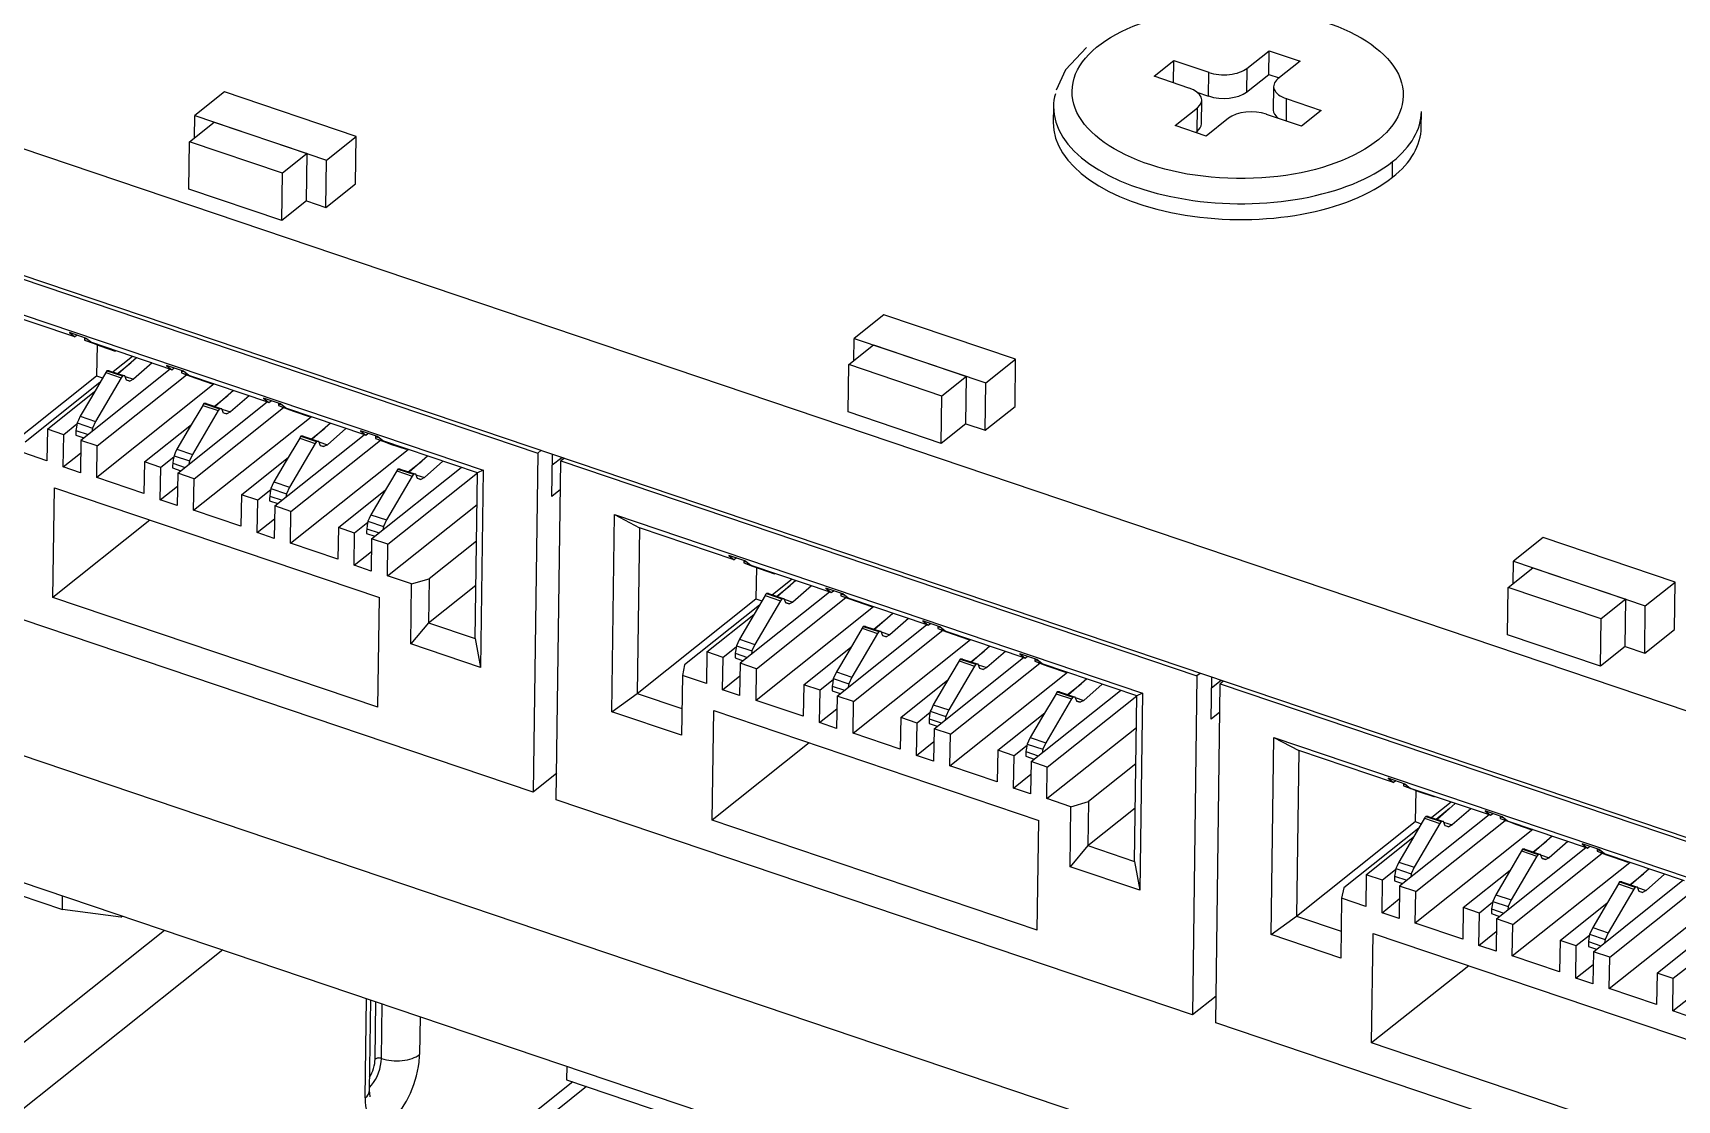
# Model space of a CAD drawing. Header units: millimetres. Extents: x 653 to 802, y 313 to 403.
# Drawn here: x 689.03 to 706.9, y 339.84 to 351.44 of the extents above; entities that cross this region are included whole.
import ezdxf

# ---------------------------------------------------------------- set-up
doc = ezdxf.new("R2010")
doc.units = ezdxf.units.MM

msp = doc.modelspace()

# ---------------------------------------------------------------- linework, layer by layer
for p, q in [((730.951, 335.973), (660.547, 359.778)), ((730.932, 334.601), (660.529, 358.406)), ((657.058, 354.358), (737.159, 327.276)), ((657.039, 352.987), (737.14, 325.904)), ((702.225, 351.059), (702.467, 351.251)), ((702.464, 350.994), (702.467, 351.251)), ((702.467, 351.251), (702.805, 351.137)), ((701.217, 350.973), (701.432, 351.144)), ((701.428, 350.901), (701.432, 351.144)), ((701.432, 351.144), (701.811, 351.016)), ((701.808, 350.758), (701.811, 351.016)), ((702.225, 351.059), (702.222, 350.801)), ((702.805, 351.137), (702.563, 350.945)), ((701.596, 350.844), (701.217, 350.973)), ((702.222, 350.801), (702.464, 350.994)), ((702.464, 350.994), (702.577, 350.956)), ((702.516, 350.863), (702.512, 350.606)), ((691.111, 350.803), (690.789, 350.546)), ((692.545, 350.318), (691.111, 350.803)), ((701.682, 350.801), (701.808, 350.758)), ((701.731, 350.454), (701.735, 350.712)), ((702.654, 350.731), (702.651, 350.488)), ((702.654, 350.731), (703.034, 350.602)), ((690.731, 350.26), (691, 350.474)), ((690.786, 350.304), (690.789, 350.546)), ((690.789, 350.546), (692.222, 350.061)), ((691, 350.474), (692.012, 350.132)), ((700.123, 350.643), (700.121, 350.472)), ((701.446, 350.438), (701.688, 350.63)), ((701.684, 350.373), (701.688, 350.63)), ((702.025, 350.516), (701.783, 350.323)), ((702.819, 350.431), (702.439, 350.559)), ((703.034, 350.602), (702.819, 350.431)), ((704.12, 350.417), (704.123, 350.588)), ((692.222, 350.061), (692.545, 350.318)), ((692.538, 349.804), (692.545, 350.318)), ((701.783, 350.323), (701.446, 350.438)), ((701.67, 350.362), (701.684, 350.373)), ((690.724, 349.746), (690.731, 350.26)), ((691.743, 349.918), (690.731, 350.26)), ((692.012, 350.132), (691.743, 349.918)), ((692.004, 349.618), (692.012, 350.132)), ((692.215, 349.547), (692.222, 350.061)), ((703.807, 349.874), (703.809, 350.046)), ((691.736, 349.404), (691.743, 349.918)), ((692.215, 349.547), (692.538, 349.804)), ((691.736, 349.404), (690.724, 349.746)), ((692.004, 349.618), (691.736, 349.404)), ((692.004, 349.618), (692.215, 349.547)), ((687.603, 349.213), (694.517, 346.875)), ((688.183, 348.629), (693.925, 346.688)), ((689.486, 348.138), (688.457, 348.486)), ((698.278, 348.379), (697.956, 348.122)), ((699.712, 347.895), (698.278, 348.379)), ((689.428, 348.186), (689.486, 348.138)), ((689.613, 348.123), (689.428, 348.186)), ((689.51, 348.158), (689.486, 348.138)), ((689.593, 348.13), (689.592, 348.124)), ((689.592, 348.124), (689.626, 348.113)), ((689.592, 348.104), (689.669, 348.078)), ((689.613, 348.123), (689.671, 348.076)), ((690.54, 347.782), (689.671, 348.076)), ((689.727, 348.053), (689.722, 347.714)), ((689.756, 348.042), (689.925, 347.985)), ((689.795, 348.034), (689.925, 347.985)), ((689.925, 347.985), (689.929, 347.989)), ((697.898, 347.837), (698.167, 348.051)), ((697.953, 347.881), (697.956, 348.122)), ((697.956, 348.122), (699.389, 347.638)), ((698.167, 348.051), (699.178, 347.709)), ((690.114, 347.926), (689.901, 347.757)), ((689.948, 347.741), (690.095, 347.858)), ((690.325, 347.855), (690.124, 347.678)), ((690.482, 347.829), (690.54, 347.782)), ((690.667, 347.767), (690.482, 347.829)), ((690.54, 347.782), (690.564, 347.801)), ((697.891, 347.323), (697.898, 347.837)), ((698.91, 347.495), (697.898, 347.837)), ((699.389, 347.638), (699.712, 347.895)), ((699.705, 347.38), (699.712, 347.895)), ((688.432, 346.686), (689.722, 347.714)), ((689.759, 347.643), (688.945, 346.995)), ((690.523, 347.788), (689.55, 347.012)), ((689.99, 347.693), (689.711, 347.218)), ((689.722, 347.714), (689.787, 347.692)), ((690.999, 347.627), (689.723, 346.61)), ((689.727, 346.953), (690.699, 347.727)), ((689.822, 347.75), (689.99, 347.693)), ((689.835, 347.771), (690.003, 347.714)), ((689.86, 347.771), (690.029, 347.714)), ((690.003, 347.714), (689.99, 347.693)), ((690.029, 347.714), (690.003, 347.714)), ((690.047, 347.668), (690.029, 347.714)), ((690.031, 347.709), (690.124, 347.678)), ((690.046, 347.671), (690.085, 347.658)), ((690.085, 347.658), (690.047, 347.668)), ((690.124, 347.678), (690.085, 347.658)), ((690.647, 347.773), (690.646, 347.768)), ((690.646, 347.768), (690.68, 347.757)), ((690.646, 347.747), (690.723, 347.721)), ((690.725, 347.719), (690.667, 347.767)), ((691.594, 347.426), (690.725, 347.719)), ((690.81, 347.686), (690.979, 347.629)), ((690.849, 347.678), (690.979, 347.629)), ((690.979, 347.629), (690.983, 347.632)), ((699.178, 347.709), (698.91, 347.495)), ((699.171, 347.195), (699.178, 347.709)), ((699.382, 347.123), (699.389, 347.638)), ((689.188, 347.135), (689.7, 347.544)), ((690.604, 346.656), (691.577, 347.431)), ((691.002, 347.385), (691.149, 347.502)), ((691.379, 347.498), (691.177, 347.322)), ((691.536, 347.473), (691.594, 347.426)), ((691.721, 347.41), (691.536, 347.473)), ((691.594, 347.426), (691.618, 347.445)), ((698.903, 346.98), (698.91, 347.495)), ((689.542, 347.275), (689.711, 347.218)), ((691.044, 347.337), (690.765, 346.861)), ((690.777, 346.253), (692.053, 347.27)), ((690.781, 346.596), (691.753, 347.371)), ((690.876, 347.394), (691.044, 347.337)), ((690.889, 347.415), (691.057, 347.358)), ((690.914, 347.415), (691.083, 347.358)), ((691.057, 347.358), (691.044, 347.337)), ((691.083, 347.358), (691.057, 347.358)), ((691.101, 347.311), (691.083, 347.358)), ((691.085, 347.353), (691.177, 347.322)), ((691.1, 347.314), (691.139, 347.301)), ((691.139, 347.301), (691.101, 347.311)), ((691.177, 347.322), (691.139, 347.301)), ((691.701, 347.417), (691.7, 347.412)), ((691.7, 347.412), (691.734, 347.4)), ((691.7, 347.391), (691.777, 347.365)), ((691.779, 347.363), (691.721, 347.41)), ((692.648, 347.069), (691.779, 347.363)), ((691.864, 347.33), (692.033, 347.273)), ((691.903, 347.321), (692.033, 347.273)), ((692.033, 347.273), (692.037, 347.276)), ((698.903, 346.98), (697.891, 347.323)), ((699.382, 347.123), (699.705, 347.38)), ((689.188, 347.135), (689.183, 346.792)), ((689.365, 347.075), (689.188, 347.135)), ((689.36, 346.724), (689.365, 347.075)), ((689.507, 347.189), (689.365, 347.075)), ((689.496, 347.121), (689.63, 347.076)), ((689.51, 347.203), (689.678, 347.146)), ((689.678, 347.146), (689.672, 347.109)), ((689.711, 347.218), (689.678, 347.146)), ((690.242, 346.779), (690.754, 347.187)), ((691.658, 346.3), (692.631, 347.075)), ((692.056, 347.028), (692.203, 347.145)), ((692.433, 347.142), (692.231, 346.965)), ((692.59, 347.117), (692.648, 347.069)), ((692.775, 347.054), (692.59, 347.117)), ((692.648, 347.069), (692.672, 347.089)), ((699.171, 347.195), (698.903, 346.98)), ((699.171, 347.195), (699.382, 347.123)), ((689.495, 347.07), (689.584, 347.04)), ((689.55, 347.012), (689.546, 346.661)), ((689.727, 346.953), (689.55, 347.012)), ((689.723, 346.61), (689.727, 346.953)), ((690.596, 346.918), (690.765, 346.861)), ((692.098, 346.981), (691.819, 346.505)), ((691.831, 345.897), (693.107, 346.914)), ((691.835, 346.24), (692.807, 347.015)), ((691.93, 347.038), (692.098, 346.981)), ((691.943, 347.058), (692.111, 347.001)), ((691.968, 347.058), (692.137, 347.001)), ((692.111, 347.001), (692.098, 346.981)), ((692.137, 347.001), (692.111, 347.001)), ((692.155, 346.955), (692.137, 347.001)), ((692.139, 346.997), (692.231, 346.965)), ((692.154, 346.958), (692.193, 346.945)), ((692.193, 346.945), (692.155, 346.955)), ((692.231, 346.965), (692.193, 346.945)), ((692.755, 347.061), (692.754, 347.055)), ((692.754, 347.055), (692.787, 347.044)), ((692.754, 347.035), (692.831, 347.009)), ((692.833, 347.007), (692.775, 347.054)), ((693.862, 346.659), (692.833, 347.007)), ((692.918, 346.973), (693.086, 346.916)), ((692.957, 346.965), (693.086, 346.916)), ((693.086, 346.916), (693.091, 346.92)), ((694.551, 346.902), (694.517, 346.875)), ((689.183, 346.792), (688.922, 346.88)), ((689.36, 346.724), (689.548, 346.874)), ((689.546, 346.661), (689.36, 346.724)), ((690.242, 346.779), (690.237, 346.436)), ((690.419, 346.719), (690.242, 346.779)), ((690.414, 346.367), (690.419, 346.719)), ((690.561, 346.832), (690.419, 346.719)), ((690.55, 346.765), (690.684, 346.719)), ((690.564, 346.847), (690.732, 346.79)), ((690.732, 346.79), (690.726, 346.753)), ((690.765, 346.861), (690.732, 346.79)), ((691.296, 346.422), (691.808, 346.831)), ((692.712, 345.943), (693.685, 346.719)), ((693.11, 346.672), (693.257, 346.789)), ((693.487, 346.786), (693.285, 346.609)), ((694.517, 346.875), (694.466, 343.188)), ((694.67, 346.404), (694.676, 346.86)), ((694.778, 346.825), (694.674, 346.742)), ((694.719, 343.103), (694.77, 346.79)), ((694.804, 346.817), (694.77, 346.79)), ((694.77, 346.79), (701.683, 344.452)), ((690.237, 346.436), (689.723, 346.61)), ((690.549, 346.713), (690.638, 346.683)), ((690.604, 346.656), (690.599, 346.305)), ((690.781, 346.596), (690.604, 346.656)), ((690.777, 346.253), (690.781, 346.596)), ((691.65, 346.562), (691.819, 346.505)), ((693.152, 346.624), (692.873, 346.148)), ((692.889, 345.884), (693.862, 346.659)), ((692.984, 346.681), (693.152, 346.624)), ((692.997, 346.702), (693.165, 346.645)), ((693.022, 346.702), (693.191, 346.645)), ((693.165, 346.645), (693.152, 346.624)), ((693.191, 346.645), (693.165, 346.645)), ((693.209, 346.599), (693.191, 346.645)), ((693.192, 346.64), (693.285, 346.609)), ((693.208, 346.602), (693.247, 346.588)), ((693.247, 346.588), (693.209, 346.599)), ((693.285, 346.609), (693.247, 346.588)), ((693.837, 344.858), (693.862, 346.659)), ((693.925, 346.688), (693.862, 346.659)), ((693.925, 346.688), (693.896, 344.544)), ((689.247, 345.306), (689.264, 346.498)), ((689.264, 346.498), (692.797, 345.303)), ((690.414, 346.367), (690.602, 346.517)), ((690.599, 346.305), (690.414, 346.367)), ((691.296, 346.422), (691.291, 346.079)), ((691.473, 346.363), (691.296, 346.422)), ((691.468, 346.011), (691.473, 346.363)), ((691.615, 346.476), (691.473, 346.363)), ((691.604, 346.408), (691.738, 346.363)), ((691.617, 346.49), (691.786, 346.433)), ((691.786, 346.433), (691.78, 346.397)), ((691.819, 346.505), (691.786, 346.433)), ((692.35, 346.066), (692.862, 346.474)), ((694.765, 346.48), (694.67, 346.404)), ((691.291, 346.079), (690.777, 346.253)), ((691.603, 346.357), (691.692, 346.327)), ((691.658, 346.3), (691.653, 345.948)), ((691.835, 346.24), (691.658, 346.3)), ((691.831, 345.897), (691.835, 346.24)), ((692.704, 346.205), (692.873, 346.148)), ((692.885, 345.541), (693.857, 346.316)), ((695.321, 344.062), (695.35, 346.206)), ((695.35, 346.206), (695.624, 346.063)), ((695.35, 346.206), (701.092, 344.264)), ((690.302, 346.147), (689.247, 345.306)), ((691.468, 346.011), (691.656, 346.161)), ((691.653, 345.948), (691.468, 346.011)), ((692.35, 346.066), (692.345, 345.723)), ((692.527, 346.006), (692.35, 346.066)), ((692.522, 345.655), (692.527, 346.006)), ((692.669, 346.12), (692.527, 346.006)), ((692.657, 346.001), (692.746, 345.971)), ((692.658, 346.052), (692.792, 346.007)), ((692.671, 346.134), (692.84, 346.077)), ((692.84, 346.077), (692.834, 346.04)), ((692.873, 346.148), (692.84, 346.077)), ((695.624, 346.063), (695.599, 344.262)), ((696.653, 345.715), (695.624, 346.063)), ((692.345, 345.723), (691.831, 345.897)), ((692.712, 345.943), (692.707, 345.592)), ((692.889, 345.884), (692.712, 345.943)), ((692.885, 345.541), (692.889, 345.884)), ((693.852, 345.919), (693.338, 345.509)), ((705.445, 345.956), (705.123, 345.699)), ((706.879, 345.472), (705.445, 345.956)), ((692.522, 345.655), (692.71, 345.805)), ((692.707, 345.592), (692.522, 345.655)), ((696.595, 345.762), (696.653, 345.715)), ((696.78, 345.7), (696.595, 345.762)), ((696.677, 345.735), (696.653, 345.715)), ((696.76, 345.707), (696.759, 345.701)), ((696.759, 345.701), (696.792, 345.69)), ((696.759, 345.681), (696.836, 345.655)), ((696.78, 345.7), (696.838, 345.652)), ((697.707, 345.359), (696.838, 345.652)), ((705.119, 345.457), (705.123, 345.699)), ((705.123, 345.699), (706.556, 345.215)), ((694.466, 343.188), (687.552, 345.526)), ((693.146, 345.452), (692.885, 345.541)), ((693.146, 345.452), (693.338, 345.509)), ((693.338, 345.509), (693.331, 345.029)), ((696.894, 345.63), (696.889, 345.29)), ((696.923, 345.619), (697.091, 345.562)), ((696.962, 345.611), (697.091, 345.562)), ((697.281, 345.503), (697.068, 345.334)), ((697.091, 345.562), (697.096, 345.565)), ((705.065, 345.414), (705.333, 345.628)), ((705.333, 345.628), (706.345, 345.286)), ((706.556, 345.215), (706.879, 345.472)), ((706.872, 344.957), (706.879, 345.472)), ((692.78, 344.111), (689.247, 345.306)), ((692.78, 344.111), (692.797, 345.303)), ((693.137, 344.801), (693.146, 345.452)), ((693.331, 345.029), (693.845, 345.439)), ((695.599, 344.262), (696.889, 345.29)), ((697.69, 345.364), (696.717, 344.589)), ((696.889, 345.29), (696.954, 345.269)), ((696.894, 344.529), (697.866, 345.304)), ((696.989, 345.327), (697.157, 345.27)), ((697.002, 345.348), (697.17, 345.291)), ((697.027, 345.348), (697.196, 345.291)), ((697.115, 345.318), (697.262, 345.435)), ((697.17, 345.291), (697.157, 345.27)), ((697.196, 345.291), (697.17, 345.291)), ((697.214, 345.245), (697.196, 345.291)), ((697.197, 345.286), (697.29, 345.255)), ((697.492, 345.432), (697.29, 345.255)), ((697.649, 345.406), (697.707, 345.359)), ((697.834, 345.343), (697.649, 345.406)), ((697.707, 345.359), (697.731, 345.378)), ((697.814, 345.35), (697.813, 345.345)), ((697.813, 345.345), (697.846, 345.333)), ((697.813, 345.324), (697.889, 345.298)), ((697.892, 345.296), (697.834, 345.343)), ((698.761, 345.002), (697.892, 345.296)), ((705.058, 344.899), (705.065, 345.414)), ((706.077, 345.072), (705.065, 345.414)), ((706.345, 345.286), (706.077, 345.072)), ((706.338, 344.771), (706.345, 345.286)), ((679.654, 345.191), (689.35, 341.913)), ((696.926, 345.22), (696.112, 344.571)), ((696.355, 344.712), (696.867, 345.12)), ((697.157, 345.27), (696.878, 344.794)), ((698.166, 345.204), (696.89, 344.186)), ((697.213, 345.248), (697.252, 345.234)), ((697.252, 345.234), (697.214, 345.245)), ((697.29, 345.255), (697.252, 345.234)), ((697.977, 345.263), (698.145, 345.206)), ((698.015, 345.254), (698.145, 345.206)), ((698.145, 345.206), (698.15, 345.209)), ((706.549, 344.7), (706.556, 345.215)), ((693.331, 345.029), (693.137, 344.801)), ((693.331, 345.029), (693.837, 344.858)), ((697.771, 344.233), (698.744, 345.008)), ((697.948, 344.173), (698.92, 344.948)), ((698.043, 344.971), (698.211, 344.914)), ((698.056, 344.991), (698.224, 344.934)), ((698.081, 344.991), (698.25, 344.934)), ((698.169, 344.962), (698.316, 345.079)), ((698.224, 344.934), (698.211, 344.914)), ((698.25, 344.934), (698.224, 344.934)), ((698.268, 344.888), (698.25, 344.934)), ((698.251, 344.93), (698.344, 344.898)), ((698.546, 345.075), (698.344, 344.898)), ((698.703, 345.05), (698.761, 345.002)), ((698.888, 344.987), (698.703, 345.05)), ((698.761, 345.002), (698.785, 345.022)), ((698.868, 344.994), (698.867, 344.988)), ((698.867, 344.988), (698.9, 344.977)), ((698.867, 344.968), (698.943, 344.942)), ((698.946, 344.94), (698.888, 344.987)), ((699.815, 344.646), (698.946, 344.94)), ((706.069, 344.557), (706.077, 345.072)), ((706.549, 344.7), (706.872, 344.957)), ((693.896, 344.544), (693.137, 344.801)), ((693.837, 344.858), (693.896, 344.544)), ((696.674, 344.765), (696.532, 344.652)), ((696.676, 344.78), (696.845, 344.723)), ((696.709, 344.851), (696.878, 344.794)), ((696.878, 344.794), (696.845, 344.723)), ((697.409, 344.356), (697.921, 344.764)), ((698.211, 344.914), (697.932, 344.438)), ((697.944, 343.83), (699.22, 344.847)), ((698.267, 344.891), (698.306, 344.878)), ((698.306, 344.878), (698.268, 344.888)), ((698.344, 344.898), (698.306, 344.878)), ((699.031, 344.906), (699.199, 344.849)), ((699.069, 344.898), (699.199, 344.849)), ((699.199, 344.849), (699.204, 344.853)), ((706.069, 344.557), (705.058, 344.899)), ((706.338, 344.771), (706.069, 344.557)), ((706.338, 344.771), (706.549, 344.7)), ((696.112, 344.571), (696.089, 344.457)), ((696.355, 344.712), (696.35, 344.369)), ((696.532, 344.652), (696.355, 344.712)), ((696.527, 344.3), (696.532, 344.652)), ((696.662, 344.647), (696.751, 344.616)), ((696.663, 344.698), (696.797, 344.653)), ((696.717, 344.589), (696.712, 344.238)), ((696.894, 344.529), (696.717, 344.589)), ((696.845, 344.723), (696.839, 344.686)), ((698.825, 343.877), (699.798, 344.652)), ((699.002, 343.817), (699.974, 344.591)), ((699.097, 344.615), (699.265, 344.558)), ((699.11, 344.635), (699.278, 344.578)), ((699.135, 344.635), (699.304, 344.578)), ((699.223, 344.605), (699.37, 344.722)), ((699.278, 344.578), (699.265, 344.558)), ((699.304, 344.578), (699.278, 344.578)), ((699.322, 344.532), (699.304, 344.578)), ((699.305, 344.573), (699.398, 344.542)), ((699.6, 344.719), (699.398, 344.542)), ((699.757, 344.693), (699.815, 344.646)), ((699.942, 344.631), (699.757, 344.693)), ((699.815, 344.646), (699.839, 344.666)), ((699.922, 344.638), (699.921, 344.632)), ((699.921, 344.632), (699.954, 344.621)), ((699.921, 344.612), (699.997, 344.586)), ((700, 344.583), (699.942, 344.631)), ((701.029, 344.236), (700, 344.583)), ((696.089, 344.457), (696.08, 343.806)), ((696.35, 344.369), (696.089, 344.457)), ((696.527, 344.3), (696.715, 344.451)), ((696.89, 344.186), (696.894, 344.529)), ((697.728, 344.409), (697.586, 344.296)), ((697.73, 344.423), (697.899, 344.366)), ((697.763, 344.495), (697.932, 344.438)), ((697.932, 344.438), (697.899, 344.366)), ((698.463, 343.999), (698.975, 344.408)), ((699.265, 344.558), (698.986, 344.082)), ((698.997, 343.474), (700.274, 344.491)), ((699.321, 344.535), (699.36, 344.522)), ((699.36, 344.522), (699.322, 344.532)), ((699.398, 344.542), (699.36, 344.522)), ((700.085, 344.55), (700.253, 344.493)), ((700.123, 344.542), (700.253, 344.493)), ((700.253, 344.493), (700.258, 344.496)), ((701.683, 344.452), (701.633, 340.765)), ((701.717, 344.479), (701.683, 344.452)), ((701.836, 343.98), (701.843, 344.437)), ((701.945, 344.402), (701.841, 344.319)), ((701.97, 344.394), (701.936, 344.367)), ((695.321, 344.062), (695.599, 344.262)), ((695.599, 344.262), (696.084, 344.099)), ((696.712, 344.238), (696.527, 344.3)), ((697.409, 344.356), (697.404, 344.013)), ((697.586, 344.296), (697.409, 344.356)), ((697.581, 343.944), (697.586, 344.296)), ((697.716, 344.29), (697.805, 344.26)), ((697.717, 344.341), (697.85, 344.296)), ((697.771, 344.233), (697.766, 343.881)), ((697.948, 344.173), (697.771, 344.233)), ((697.899, 344.366), (697.893, 344.33)), ((699.879, 343.52), (700.852, 344.295)), ((700.056, 343.46), (701.029, 344.235)), ((700.151, 344.258), (700.319, 344.201)), ((700.164, 344.279), (700.332, 344.222)), ((700.189, 344.279), (700.358, 344.222)), ((700.277, 344.249), (700.424, 344.366)), ((700.332, 344.222), (700.319, 344.201)), ((700.358, 344.222), (700.332, 344.222)), ((700.376, 344.176), (700.358, 344.222)), ((700.359, 344.217), (700.452, 344.186)), ((700.653, 344.362), (700.452, 344.186)), ((701.004, 342.435), (701.029, 344.236)), ((701.092, 344.264), (701.029, 344.236)), ((701.092, 344.264), (701.063, 342.121)), ((701.886, 340.68), (701.936, 344.367)), ((701.936, 344.367), (708.85, 342.029)), ((696.08, 343.806), (695.321, 344.062)), ((696.414, 342.883), (696.431, 344.075)), ((696.431, 344.075), (699.963, 342.88)), ((697.404, 344.013), (696.89, 344.186)), ((697.581, 343.944), (697.769, 344.094)), ((697.944, 343.83), (697.948, 344.173)), ((698.782, 344.053), (698.64, 343.939)), ((698.784, 344.067), (698.953, 344.01)), ((698.817, 344.139), (698.986, 344.082)), ((698.986, 344.082), (698.953, 344.01)), ((699.517, 343.643), (700.029, 344.051)), ((700.319, 344.201), (700.04, 343.725)), ((700.375, 344.178), (700.414, 344.165)), ((700.414, 344.165), (700.376, 344.176)), ((700.452, 344.186), (700.414, 344.165)), ((701.932, 344.057), (701.836, 343.98)), ((697.766, 343.881), (697.581, 343.944)), ((698.463, 343.999), (698.458, 343.656)), ((698.64, 343.939), (698.463, 343.999)), ((698.635, 343.588), (698.64, 343.939)), ((698.77, 343.934), (698.859, 343.904)), ((698.771, 343.985), (698.904, 343.94)), ((698.825, 343.877), (698.82, 343.525)), ((699.002, 343.817), (698.825, 343.877)), ((698.953, 344.01), (698.947, 343.974)), ((700.051, 343.117), (701.024, 343.892)), ((697.469, 343.723), (696.414, 342.883)), ((698.458, 343.656), (697.944, 343.83)), ((698.635, 343.588), (698.823, 343.738)), ((698.997, 343.474), (699.002, 343.817)), ((699.836, 343.696), (699.694, 343.583)), ((699.838, 343.711), (700.007, 343.654)), ((699.871, 343.782), (700.04, 343.725)), ((700.04, 343.725), (700.007, 343.654)), ((702.488, 341.639), (702.517, 343.783)), ((702.517, 343.783), (702.791, 343.64)), ((702.517, 343.783), (708.259, 341.841)), ((698.82, 343.525), (698.635, 343.588)), ((699.517, 343.643), (699.512, 343.3)), ((699.694, 343.583), (699.517, 343.643)), ((699.689, 343.231), (699.694, 343.583)), ((699.824, 343.629), (699.958, 343.583)), ((699.824, 343.578), (699.913, 343.547)), ((699.879, 343.52), (699.874, 343.169)), ((700.056, 343.46), (699.879, 343.52)), ((700.007, 343.654), (700.001, 343.617)), ((702.791, 343.64), (702.766, 341.839)), ((703.82, 343.292), (702.791, 343.64)), ((694.723, 343.393), (694.466, 343.188)), ((699.512, 343.3), (698.997, 343.474)), ((699.689, 343.231), (699.877, 343.382)), ((700.051, 343.117), (700.056, 343.46)), ((701.018, 343.496), (700.505, 343.086)), ((703.762, 343.339), (703.82, 343.292)), ((703.947, 343.276), (703.762, 343.339)), ((699.874, 343.169), (699.689, 343.231)), ((703.844, 343.311), (703.82, 343.292)), ((703.927, 343.283), (703.926, 343.278)), ((703.926, 343.278), (703.959, 343.267)), ((703.926, 343.257), (704.002, 343.231)), ((703.947, 343.276), (704.005, 343.229)), ((704.873, 342.936), (704.005, 343.229)), ((704.061, 343.207), (704.056, 342.867)), ((704.09, 343.196), (704.258, 343.139)), ((704.128, 343.188), (704.258, 343.139)), ((704.258, 343.139), (704.263, 343.142)), ((701.633, 340.765), (694.719, 343.103)), ((700.313, 343.029), (700.051, 343.117)), ((700.304, 342.377), (700.313, 343.029)), ((700.313, 343.029), (700.505, 343.086)), ((700.505, 343.086), (700.498, 342.606)), ((700.498, 342.606), (701.012, 343.016)), ((704.447, 343.08), (704.235, 342.911)), ((704.282, 342.895), (704.429, 343.012)), ((704.658, 343.008), (704.457, 342.832)), ((704.816, 342.983), (704.873, 342.936)), ((705.001, 342.92), (704.816, 342.983)), ((699.947, 341.688), (696.414, 342.883)), ((699.947, 341.688), (699.963, 342.88)), ((702.766, 341.839), (704.056, 342.867)), ((704.093, 342.797), (703.279, 342.148)), ((704.857, 342.941), (703.884, 342.166)), ((704.324, 342.847), (704.045, 342.371)), ((704.056, 342.867), (704.121, 342.845)), ((704.061, 342.106), (705.033, 342.881)), ((704.156, 342.904), (704.324, 342.847)), ((704.169, 342.924), (704.337, 342.867)), ((704.194, 342.924), (704.363, 342.867)), ((704.337, 342.867), (704.324, 342.847)), ((704.363, 342.867), (704.337, 342.867)), ((704.381, 342.821), (704.363, 342.867)), ((704.364, 342.863), (704.457, 342.832)), ((704.38, 342.824), (704.419, 342.811)), ((704.419, 342.811), (704.381, 342.821)), ((704.457, 342.832), (704.419, 342.811)), ((704.873, 342.936), (704.898, 342.955)), ((704.979, 342.901), (705.056, 342.875)), ((704.981, 342.927), (704.98, 342.922)), ((704.98, 342.922), (705.013, 342.91)), ((705.059, 342.873), (705.001, 342.92)), ((705.927, 342.579), (705.059, 342.873)), ((705.144, 342.84), (705.312, 342.782)), ((705.182, 342.831), (705.312, 342.782)), ((705.312, 342.782), (705.317, 342.786)), ((700.498, 342.606), (700.304, 342.377)), ((700.498, 342.606), (701.004, 342.435)), ((703.522, 342.289), (704.034, 342.697)), ((705.333, 342.78), (704.056, 341.763)), ((705.336, 342.538), (705.483, 342.655)), ((705.712, 342.652), (705.511, 342.475)), ((705.87, 342.626), (705.927, 342.579)), ((706.055, 342.564), (705.87, 342.626)), ((701.004, 342.435), (701.063, 342.121)), ((703.876, 342.428), (704.045, 342.371)), ((704.938, 341.81), (705.911, 342.585)), ((705.378, 342.491), (705.099, 342.015)), ((705.115, 341.75), (706.087, 342.525)), ((705.209, 342.548), (705.378, 342.491)), ((705.222, 342.568), (705.391, 342.511)), ((705.248, 342.568), (705.416, 342.511)), ((705.391, 342.511), (705.378, 342.491)), ((705.416, 342.511), (705.391, 342.511)), ((705.435, 342.465), (705.416, 342.511)), ((705.418, 342.507), (705.511, 342.475)), ((705.434, 342.468), (705.473, 342.455)), ((705.473, 342.455), (705.435, 342.465)), ((705.511, 342.475), (705.473, 342.455)), ((705.927, 342.579), (705.952, 342.599)), ((706.033, 342.545), (706.11, 342.519)), ((706.035, 342.571), (706.034, 342.565)), ((706.034, 342.565), (706.067, 342.554)), ((706.113, 342.517), (706.055, 342.564)), ((706.981, 342.223), (706.113, 342.517)), ((706.198, 342.483), (706.366, 342.426)), ((706.236, 342.475), (706.366, 342.426)), ((706.366, 342.426), (706.37, 342.429)), ((701.063, 342.121), (700.304, 342.377)), ((703.522, 342.289), (703.517, 341.946)), ((703.699, 342.229), (703.522, 342.289)), ((703.841, 342.342), (703.699, 342.229)), ((703.829, 342.275), (703.963, 342.229)), ((703.843, 342.356), (704.012, 342.299)), ((704.012, 342.299), (704.006, 342.263)), ((704.045, 342.371), (704.012, 342.299)), ((704.575, 341.932), (705.088, 342.341)), ((705.11, 341.407), (706.387, 342.424)), ((706.39, 342.182), (706.537, 342.299)), ((706.766, 342.296), (706.565, 342.119)), ((703.279, 342.148), (703.255, 342.034)), ((703.694, 341.877), (703.699, 342.229)), ((703.829, 342.223), (703.918, 342.193)), ((703.884, 342.166), (703.879, 341.815)), ((704.061, 342.106), (703.884, 342.166)), ((704.056, 341.763), (704.061, 342.106)), ((704.93, 342.072), (705.099, 342.015)), ((705.992, 341.453), (706.965, 342.229)), ((706.432, 342.134), (706.153, 341.658)), ((706.169, 341.394), (707.141, 342.168)), ((706.263, 342.191), (706.432, 342.134)), ((706.276, 342.212), (706.445, 342.155)), ((706.302, 342.212), (706.47, 342.155)), ((706.445, 342.155), (706.432, 342.134)), ((706.47, 342.155), (706.445, 342.155)), ((706.489, 342.109), (706.47, 342.155)), ((706.472, 342.15), (706.565, 342.119)), ((706.488, 342.112), (706.527, 342.098)), ((706.527, 342.098), (706.489, 342.109)), ((706.565, 342.119), (706.527, 342.098)), ((689.35, 341.913), (689.352, 342.061)), ((689.987, 341.827), (689.35, 341.913)), ((703.255, 342.034), (703.246, 341.382)), ((703.517, 341.946), (703.255, 342.034)), ((703.694, 341.877), (703.882, 342.027)), ((704.575, 341.932), (704.571, 341.589)), ((704.753, 341.872), (704.575, 341.932)), ((704.895, 341.986), (704.753, 341.872)), ((704.883, 341.918), (705.017, 341.873)), ((704.897, 342), (705.066, 341.943)), ((705.066, 341.943), (705.06, 341.907)), ((705.099, 342.015), (705.066, 341.943)), ((705.629, 341.576), (706.142, 341.984)), ((706.164, 341.051), (707.441, 342.068)), ((689.987, 341.827), (690.005, 341.841)), ((702.488, 341.639), (702.766, 341.839)), ((702.766, 341.839), (703.25, 341.675)), ((703.879, 341.815), (703.694, 341.877)), ((704.571, 341.589), (704.056, 341.763)), ((704.748, 341.521), (704.753, 341.872)), ((704.883, 341.867), (704.972, 341.837)), ((704.938, 341.81), (704.933, 341.458)), ((705.115, 341.75), (704.938, 341.81)), ((705.11, 341.407), (705.115, 341.75)), ((705.984, 341.715), (706.153, 341.658)), ((688.532, 340.152), (690.459, 341.687)), ((703.246, 341.382), (702.488, 341.639)), ((703.581, 340.46), (703.597, 341.651)), ((703.597, 341.651), (707.13, 340.457)), ((704.748, 341.521), (704.936, 341.671)), ((705.629, 341.576), (705.625, 341.233)), ((705.806, 341.516), (705.629, 341.576)), ((705.949, 341.63), (705.806, 341.516)), ((705.937, 341.562), (706.071, 341.517)), ((705.951, 341.644), (706.12, 341.587)), ((706.12, 341.587), (706.114, 341.55)), ((706.153, 341.658), (706.12, 341.587)), ((706.683, 341.22), (707.196, 341.628)), ((691.095, 341.472), (688.865, 339.695)), ((704.933, 341.458), (704.748, 341.521)), ((705.625, 341.233), (705.11, 341.407)), ((705.802, 341.165), (705.806, 341.516)), ((705.937, 341.511), (706.026, 341.48)), ((705.992, 341.453), (705.987, 341.102)), ((706.169, 341.394), (705.992, 341.453)), ((706.164, 341.051), (706.169, 341.394)), ((704.636, 341.3), (703.581, 340.46)), ((705.802, 341.165), (705.99, 341.315)), ((706.683, 341.22), (706.679, 340.877)), ((706.86, 341.16), (706.683, 341.22)), ((707.003, 341.273), (706.86, 341.16)), ((705.987, 341.102), (705.802, 341.165)), ((706.679, 340.877), (706.164, 341.051)), ((706.856, 340.808), (706.86, 341.16)), ((692.642, 339.864), (692.656, 340.944)), ((692.689, 339.945), (692.702, 340.929)), ((692.75, 340.285), (692.758, 340.91)), ((692.819, 340.292), (692.827, 340.886)), ((701.89, 340.97), (701.633, 340.765)), ((706.856, 340.808), (707.044, 340.958)), ((693.239, 340.747), (693.233, 340.335)), ((708.8, 338.342), (701.886, 340.68)), ((707.041, 340.745), (706.856, 340.808)), ((707.114, 339.265), (703.581, 340.46)), ((694.833, 340.208), (694.831, 340.06)), ((694.897, 340.037), (693, 338.525)), ((695.049, 339.986), (693.254, 338.555)), ((694.831, 340.06), (704.527, 336.781))]:
    msp.add_line(p, q)
for points in [[(700.481, 351.286), (700.255, 351.044), (700.152, 350.821)], [(689.592, 348.124), (689.592, 348.113), (689.592, 348.104)], [(689.592, 348.104), (689.684, 348.069), (689.756, 348.042)], [(690.156, 347.912), (689.958, 347.738)], [(689.822, 347.75), (689.665, 347.484), (689.542, 347.275)], [(689.835, 347.771), (689.828, 347.759), (689.822, 347.75)], [(689.86, 347.771), (689.846, 347.771), (689.835, 347.771)], [(690.646, 347.768), (690.646, 347.756), (690.646, 347.747)], [(690.646, 347.747), (690.738, 347.713), (690.81, 347.686)], [(691.21, 347.555), (691.012, 347.381)], [(689.542, 347.275), (689.524, 347.234), (689.51, 347.203)], [(690.876, 347.394), (690.719, 347.128), (690.596, 346.918)], [(690.889, 347.415), (690.881, 347.403), (690.876, 347.394)], [(690.914, 347.415), (690.9, 347.415), (690.889, 347.415)], [(691.7, 347.412), (691.7, 347.4), (691.7, 347.391)], [(691.7, 347.391), (691.792, 347.357), (691.864, 347.33)], [(689.496, 347.121), (689.495, 347.092), (689.495, 347.07)], [(689.51, 347.203), (689.502, 347.157), (689.496, 347.121)], [(692.264, 347.199), (692.066, 347.025)], [(690.596, 346.918), (690.578, 346.878), (690.564, 346.847)], [(691.93, 347.038), (691.773, 346.771), (691.65, 346.562)], [(691.943, 347.058), (691.935, 347.047), (691.93, 347.038)], [(691.968, 347.058), (691.954, 347.058), (691.943, 347.058)], [(692.754, 347.055), (692.754, 347.044), (692.754, 347.035)], [(692.754, 347.035), (692.846, 347), (692.918, 346.973)], [(690.55, 346.765), (690.549, 346.736), (690.549, 346.713)], [(690.564, 346.847), (690.556, 346.801), (690.55, 346.765)], [(693.318, 346.843), (693.12, 346.669)], [(691.65, 346.562), (691.632, 346.522), (691.617, 346.49)], [(692.984, 346.681), (692.827, 346.415), (692.704, 346.205)], [(692.997, 346.702), (692.989, 346.69), (692.984, 346.681)], [(693.022, 346.702), (693.008, 346.702), (692.997, 346.702)], [(691.604, 346.408), (691.603, 346.38), (691.603, 346.357)], [(691.617, 346.49), (691.61, 346.444), (691.604, 346.408)], [(692.704, 346.205), (692.686, 346.165), (692.671, 346.134)], [(692.658, 346.052), (692.657, 346.023), (692.657, 346.001)], [(692.671, 346.134), (692.664, 346.088), (692.658, 346.052)], [(696.759, 345.701), (696.759, 345.69), (696.759, 345.681)], [(696.759, 345.681), (696.851, 345.646), (696.923, 345.619)], [(697.323, 345.489), (697.125, 345.315)], [(696.989, 345.327), (696.832, 345.061), (696.709, 344.851)], [(697.002, 345.348), (696.994, 345.336), (696.989, 345.327)], [(697.027, 345.348), (697.013, 345.348), (697.002, 345.348)], [(697.813, 345.345), (697.813, 345.333), (697.813, 345.324)], [(697.813, 345.324), (697.905, 345.29), (697.977, 345.263)], [(698.377, 345.132), (698.179, 344.958)], [(698.043, 344.971), (697.886, 344.704), (697.763, 344.495)], [(698.056, 344.991), (698.048, 344.98), (698.043, 344.971)], [(698.081, 344.991), (698.067, 344.991), (698.056, 344.991)], [(698.867, 344.988), (698.867, 344.977), (698.867, 344.968)], [(698.867, 344.968), (698.959, 344.933), (699.031, 344.906)], [(696.676, 344.78), (696.669, 344.734), (696.663, 344.698)], [(696.709, 344.851), (696.691, 344.811), (696.676, 344.78)], [(699.431, 344.776), (699.233, 344.602)], [(696.663, 344.698), (696.662, 344.669), (696.662, 344.647)], [(699.097, 344.615), (698.94, 344.348), (698.817, 344.139)], [(699.11, 344.635), (699.102, 344.624), (699.097, 344.615)], [(699.135, 344.635), (699.121, 344.635), (699.11, 344.635)], [(699.921, 344.632), (699.921, 344.621), (699.921, 344.612)], [(699.921, 344.612), (700.012, 344.577), (700.085, 344.55)], [(697.73, 344.423), (697.723, 344.377), (697.717, 344.341)], [(697.763, 344.495), (697.745, 344.455), (697.73, 344.423)], [(700.485, 344.419), (700.287, 344.246)], [(697.717, 344.341), (697.716, 344.313), (697.716, 344.29)], [(700.151, 344.258), (699.994, 343.992), (699.871, 343.782)], [(700.164, 344.279), (700.156, 344.267), (700.151, 344.258)], [(700.189, 344.279), (700.175, 344.279), (700.164, 344.279)], [(698.784, 344.067), (698.777, 344.021), (698.771, 343.985)], [(698.817, 344.139), (698.799, 344.099), (698.784, 344.067)], [(698.771, 343.985), (698.77, 343.956), (698.77, 343.934)], [(699.838, 343.711), (699.831, 343.665), (699.824, 343.629)], [(699.871, 343.782), (699.853, 343.742), (699.838, 343.711)], [(699.824, 343.629), (699.824, 343.6), (699.824, 343.578)], [(703.926, 343.278), (703.926, 343.266), (703.926, 343.257)], [(703.926, 343.257), (704.017, 343.223), (704.09, 343.196)], [(704.49, 343.065), (704.292, 342.891)], [(704.156, 342.904), (703.999, 342.638), (703.876, 342.428)], [(704.169, 342.924), (704.161, 342.913), (704.156, 342.904)], [(704.194, 342.924), (704.18, 342.924), (704.169, 342.924)], [(704.98, 342.922), (704.98, 342.91), (704.979, 342.901)], [(704.979, 342.901), (705.071, 342.867), (705.144, 342.84)], [(705.544, 342.709), (705.346, 342.535)], [(703.876, 342.428), (703.858, 342.388), (703.843, 342.356)], [(705.209, 342.548), (705.053, 342.281), (704.93, 342.072)], [(705.222, 342.568), (705.215, 342.557), (705.209, 342.548)], [(705.248, 342.568), (705.234, 342.568), (705.222, 342.568)], [(706.034, 342.565), (706.034, 342.554), (706.033, 342.545)], [(706.033, 342.545), (706.125, 342.51), (706.198, 342.483)], [(703.843, 342.356), (703.836, 342.311), (703.829, 342.275)], [(703.829, 342.275), (703.829, 342.246), (703.829, 342.223)], [(706.598, 342.353), (706.4, 342.179)], [(704.93, 342.072), (704.912, 342.032), (704.897, 342)], [(706.263, 342.191), (706.107, 341.925), (705.984, 341.715)], [(706.276, 342.212), (706.269, 342.2), (706.263, 342.191)], [(706.302, 342.212), (706.288, 342.212), (706.276, 342.212)], [(704.897, 342), (704.89, 341.954), (704.883, 341.918)], [(704.883, 341.918), (704.883, 341.89), (704.883, 341.867)], [(705.984, 341.715), (705.966, 341.675), (705.951, 341.644)], [(705.951, 341.644), (705.943, 341.598), (705.937, 341.562)], [(705.937, 341.562), (705.937, 341.533), (705.937, 341.511)], [(692.696, 339.874), (692.696, 339.874), (692.696, 339.875), (692.694, 339.879), (692.689, 339.945)]]:
    msp.add_lwpolyline(points)
msp.add_ellipse((702.125, 350.787), major_axis=(-1.8, 0.025), ratio=0.514436)
for centre, major_axis, ratio, start_param, end_param in [((701.972, 351.144), (-0.3, 0.004), 0.514436, 1.010309, 2.581106), ((701.435, 350.716), (-0.3, 0.004), 0.514436, 2.581106, 4.151902), ((702.816, 350.859), (-0.3, 0.004), 0.514436, 5.722698, 7.293495), ((702.123, 350.616), (2, -0.027), 0.514436, 3.004681, 3.141635), ((701.969, 350.887), (0.3, -0.004), 0.514436, 4.151902, 5.722698), ((702.121, 350.444), (-2, 0.027), 0.514436, 0.000042, 2.581106), ((702.123, 350.616), (2, -0.027), 0.514436, 3.141635, 5.722698), ((702.278, 350.431), (-0.3, 0.004), 0.514436, 4.151902, 5.722698), ((702.812, 350.602), (0.3, -0.004), 0.514436, 3.14161, 3.752895), ((702.123, 350.616), (2, -0.027), 0.514436, 5.722698, 6.283227), ((701.431, 350.459), (0.3, -0.004), 0.514436, 5.722698, 6.283203), ((702.121, 350.444), (-2, 0.027), 0.514436, 2.581106, 3.141635), ((692.642, 340.199), (-0.064, -0.189), 0.455861, 1.105511, 2.187054), ((692.792, 340.271), (0.05, -0.0007), 0.514436, 1.010309, 2.581106), ((692.684, 340.185), (0.08, 0.237), 0.455861, 5.204035, 5.328646), ((692.98, 340.42), (-0.3, 0.004), 0.514436, 1.010309, 2.581106), ((692.937, 340.099), (0.176, 0.521), 0.455861, 5.160237, 5.328646), ((692.937, 340.099), (0.176, 0.521), 0.455861, 2.187054, 5.160237), ((692.684, 340.185), (0.08, 0.237), 0.455861, 3.815197, 5.160237), ((692.684, 340.185), (0.08, 0.237), 0.455861, 5.160237, 5.204035), ((692.389, 339.949), (-0.3, 0.004), 0.514436, 2.581106, 3.14161)]:
    msp.add_ellipse(centre, major_axis=major_axis, ratio=ratio, start_param=start_param, end_param=end_param)

doc.saveas('drawing.dxf')
